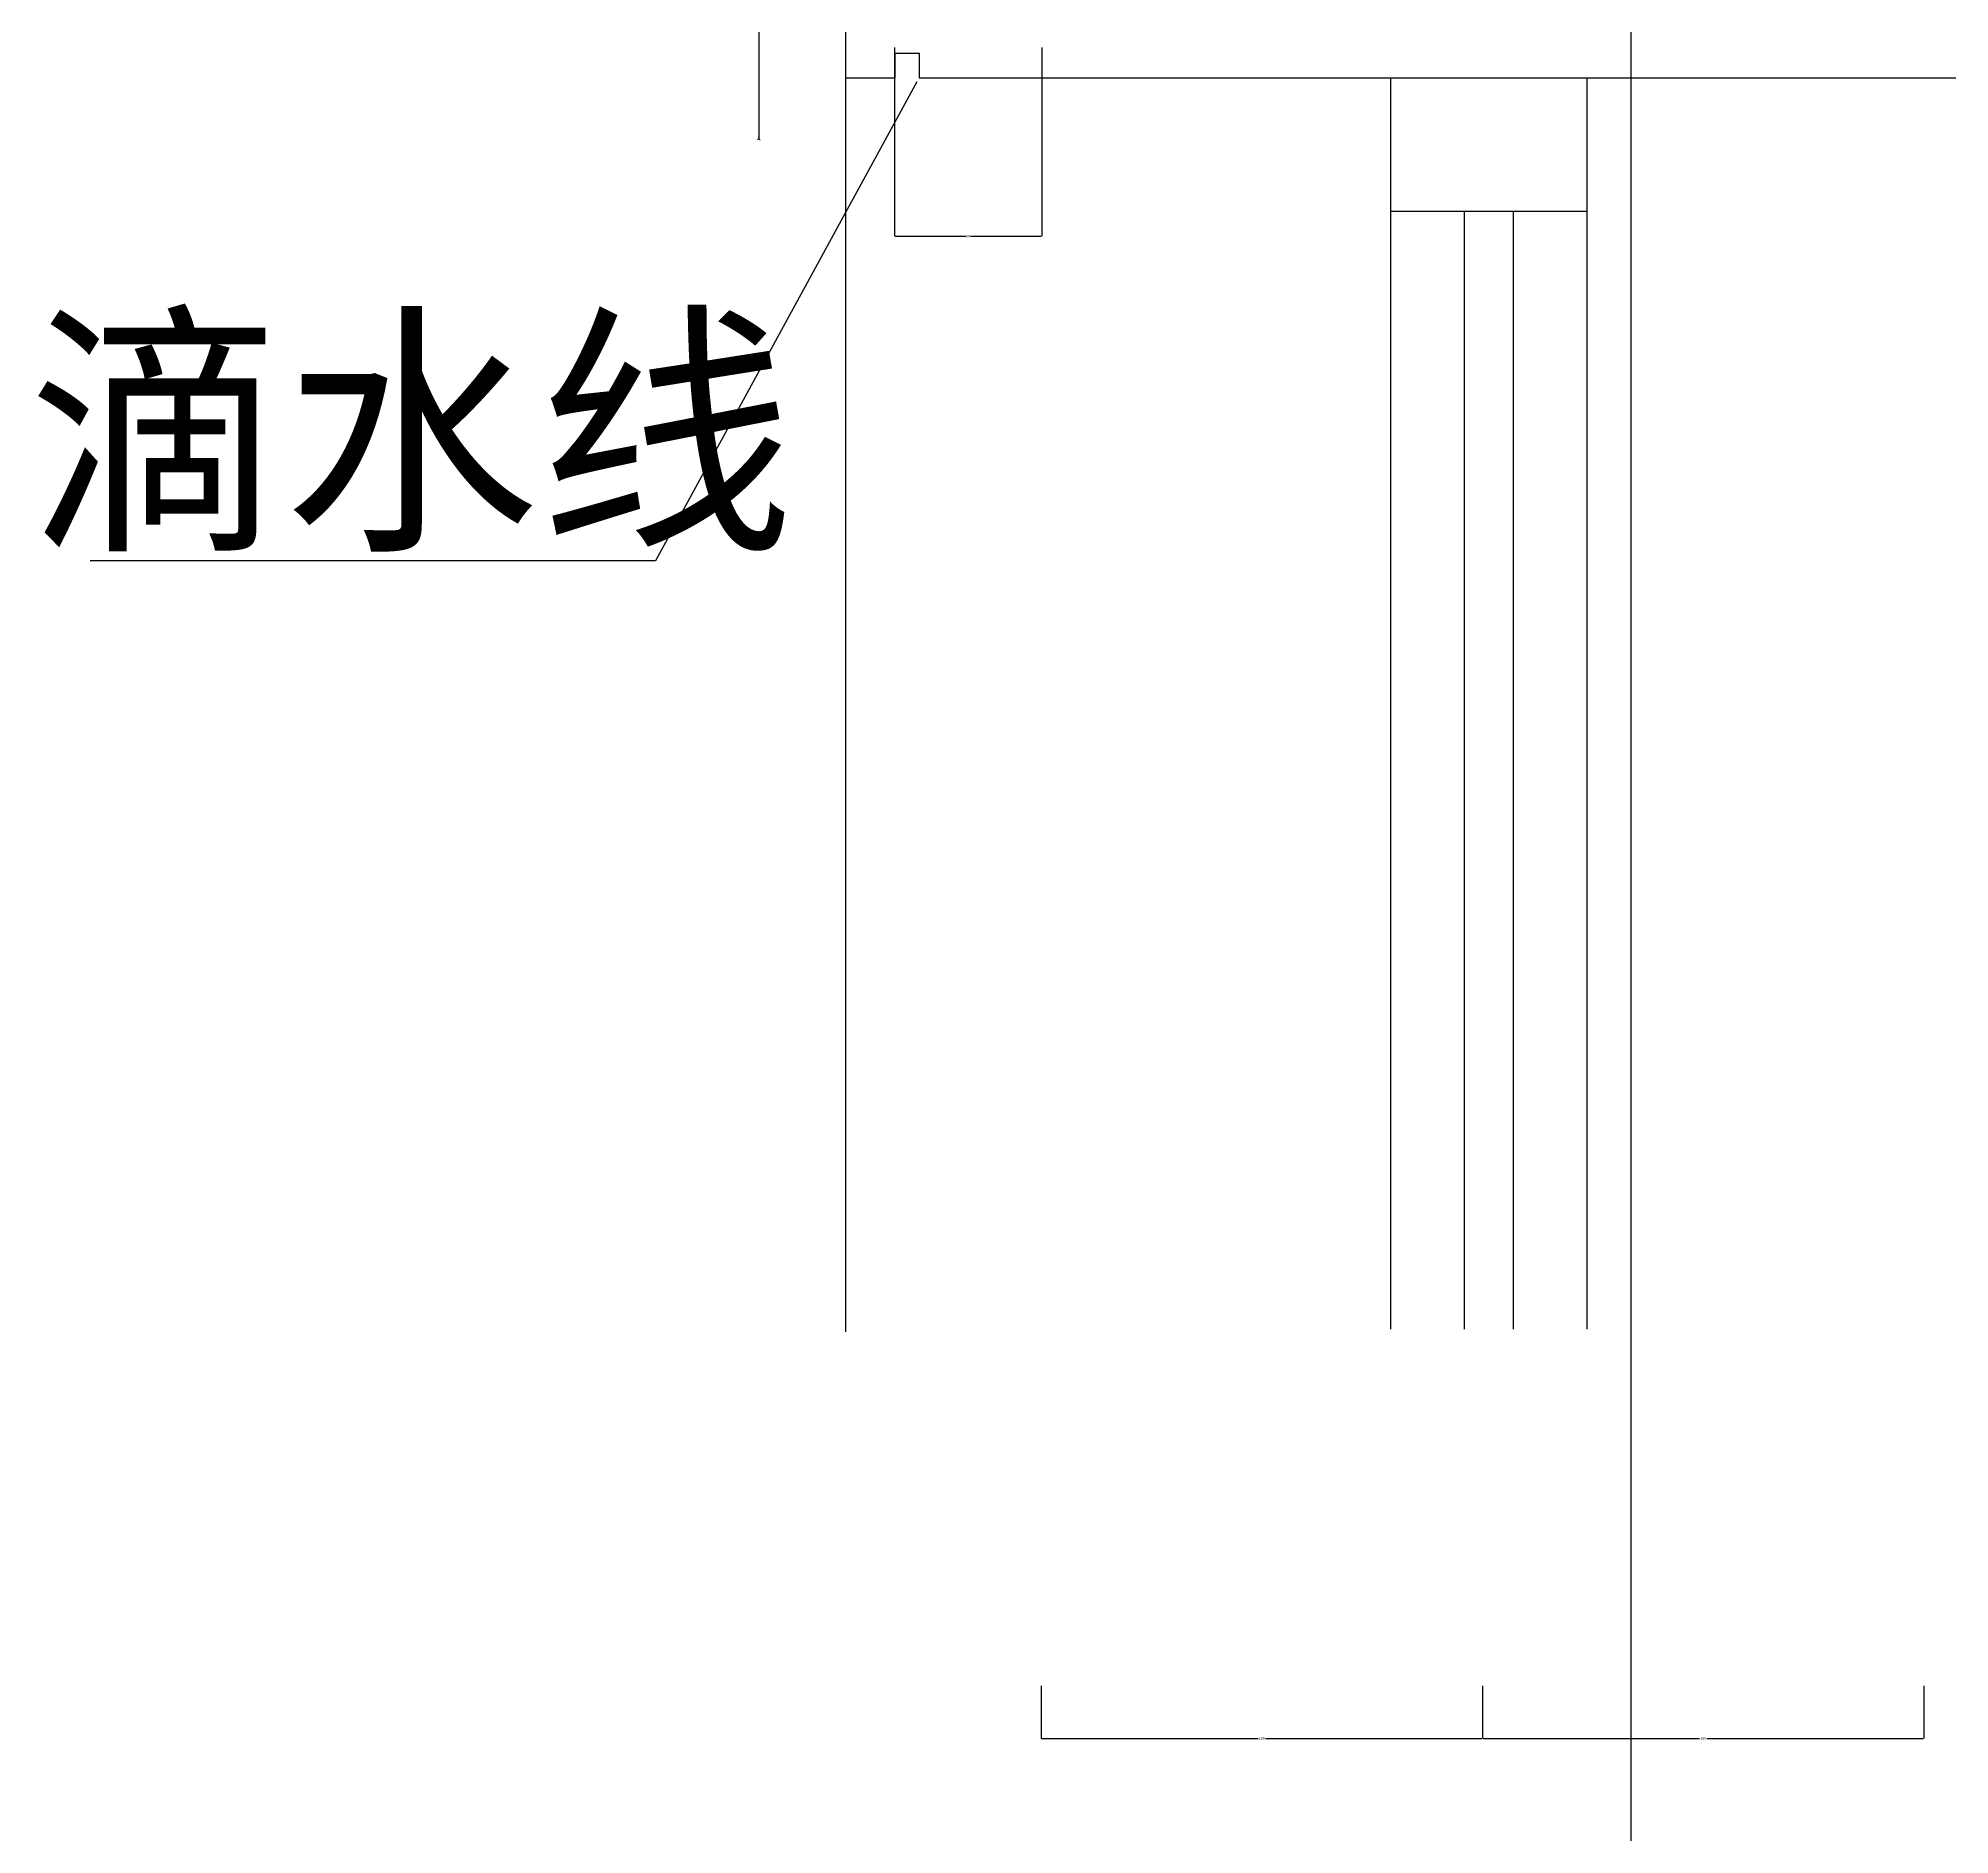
# Model space of a CAD drawing. Header units: metres. Extents: x 6758 to 8857, y -1174 to 2691.
# Drawn here: x 6789 to 7568, y 722 to 1454 of the extents above; entities that cross this region are included whole.
import ezdxf

# ---------------------------------------------------------------- set-up
doc = ezdxf.new("R2010")
doc.units = ezdxf.units.M
for name, color, linetype in [('DOTE', 1, 'Continuous'), ('PUB_DIM', 3, 'Continuous'), ('PUB_TEXT', 7, 'Continuous'), ('S_SURFACE', 6, 'Continuous'), ('WINDOW', 2, 'Continuous')]:
    doc.layers.add(name, color=color, linetype=linetype)
doc.dimstyles.get("Standard").update_dxf_attribs({"dimtxt": 2.5, "dimasz": 2.5, "dimexe": 1.25, "dimexo": 0.625, "dimtad": 1, "dimcen": 2.5, "dimazin": 3, "dimtfac": 1, "dimtmove": 0, "dimatfit": 3})

# ---------------------------------------------------------------- blocks, each defined once
blk = doc.blocks.new('*D6')
for p, q in [((7138.09, 1450.38), (7138.09, 1373.44)), ((7198.09, 1450.38), (7198.09, 1373.44)), ((7138.34, 1373.44), (7167.09, 1373.44)), ((7169.09, 1373.44), (7197.84, 1373.44))]:
    blk.add_line(p, q)
at = {"layer": 'Defpoints'}
for p in [(7138.09, 1450.38), (7198.09, 1450.38), (7138.09, 1373.44)]:
    blk.add_point(p, dxfattribs=at)
at = {"layer": 'PUB_DIM', "insert": (7168.09, 1373.44), "char_height": 1, "attachment_point": 5}
blk.add_mtext('60', dxfattribs=at)
blk = doc.blocks.new('*D8')
for p, q in [((7082.76, 1517.88), (7082.76, 1412.79)), ((7082.76, 1457.82), (7082.76, 1412.79)), ((7082.51, 1412.79), (7082.26, 1412.79)), ((7082.76, 1412.79), (7082.76, 1412.79)), ((7083.01, 1412.79), (7083.26, 1412.79))]:
    blk.add_line(p, q)
at = {"layer": 'Defpoints'}
for p in [(7082.76, 1517.88), (7082.76, 1457.82), (7082.76, 1412.79)]:
    blk.add_point(p, dxfattribs=at)
at = {"layer": 'PUB_DIM', "insert": (7082.76, 1413.915), "char_height": 1, "attachment_point": 5}
blk.add_mtext('0', dxfattribs=at)
blk = doc.blocks.new('*D9')
for p, q in [((7197.82, 782.39), (7197.82, 760.94)), ((7377.82, 782.39), (7377.82, 760.94)), ((7198.07, 760.94), (7286.32, 760.94)), ((7289.32, 760.94), (7377.57, 760.94))]:
    blk.add_line(p, q)
at = {"layer": 'Defpoints'}
for p in [(7197.82, 782.39), (7377.82, 782.39), (7197.82, 760.94)]:
    blk.add_point(p, dxfattribs=at)
at = {"layer": 'PUB_DIM', "insert": (7287.82, 760.94), "char_height": 1, "attachment_point": 5}
blk.add_mtext('180', dxfattribs=at)
blk = doc.blocks.new('*D10')
for p, q in [((7377.82, 782.39), (7377.82, 760.94)), ((7557.82, 782.39), (7557.82, 760.94)), ((7378.07, 760.94), (7466.32, 760.94)), ((7469.32, 760.94), (7557.57, 760.94))]:
    blk.add_line(p, q)
at = {"layer": 'Defpoints'}
for p in [(7377.82, 782.39), (7557.82, 782.39), (7377.82, 760.94)]:
    blk.add_point(p, dxfattribs=at)
at = {"layer": 'PUB_DIM', "insert": (7467.82, 760.94), "char_height": 1, "attachment_point": 5}
blk.add_mtext('180', dxfattribs=at)

msp = doc.modelspace()

# ---------------------------------------------------------------- linework, layer by layer
at = {"layer": 'DOTE'}
msp.add_line((7438.29, 2504.99), (7438.29, -1173.65), dxfattribs=at)
at = {"layer": 'PUB_DIM'}
msp.add_lwpolyline([(7147.24, 1436.35), (7040.63, 1241.09), (6810.13, 1241.09)], dxfattribs=at)
at = {"layer": 'S_SURFACE'}
for p, q in [((7118.29, 926.67), (7118.29, 1537.88)), ((7148.29, 1447.88), (7138.29, 1447.88)), ((7138.29, 1437.88), (7138.29, 1447.88)), ((7148.29, 1437.88), (7148.29, 1447.88)), ((7138.29, 1437.88), (7118.29, 1437.88)), ((7578.29, 1437.88), (7148.29, 1437.88))]:
    msp.add_line(p, q, dxfattribs=at)
at = {"layer": 'WINDOW'}
for p, q in [((7340.37, 1437.88), (7340.37, 927.82)), ((7420.37, 1437.88), (7420.37, 927.82)), ((7340.37, 1383.59), (7420.37, 1383.59)), ((7370.37, 1383.59), (7370.37, 927.82)), ((7390.37, 1383.59), (7390.37, 927.82))]:
    msp.add_line(p, q, dxfattribs=at)

# ---------------------------------------------------------------- texts
at = {"layer": 'PUB_TEXT'}
msp.add_text('滴水线', height=80, dxfattribs=at).set_placement((6784.98, 1253.56))

# ---------------------------------------------------------------- dimensions: what is measured, and where the dimension line sits
at = {"layer": 'PUB_DIM'}
for base, p1, p2, picture, middle in [((7082.76, 1412.79), (7082.76, 1517.88), (7082.76, 1457.82), '*D8', (7082.76, 1413.915)), ((7138.09, 1373.44), (7138.09, 1450.38), (7198.09, 1450.38), '*D6', (7168.09, 1373.44)), ((7197.82, 760.94), (7197.82, 782.39), (7377.82, 782.39), '*D9', (7287.82, 760.94)), ((7377.82, 760.94), (7377.82, 782.39), (7557.82, 782.39), '*D10', (7467.82, 760.94))]:
    dim = msp.add_linear_dim(base=base, p1=p1, p2=p2, dimstyle='Standard', dxfattribs=at)
    dim.commit()
    dim.dimension.update_dxf_attribs({"geometry": picture, "text_midpoint": middle})

doc.saveas('drawing.dxf')
